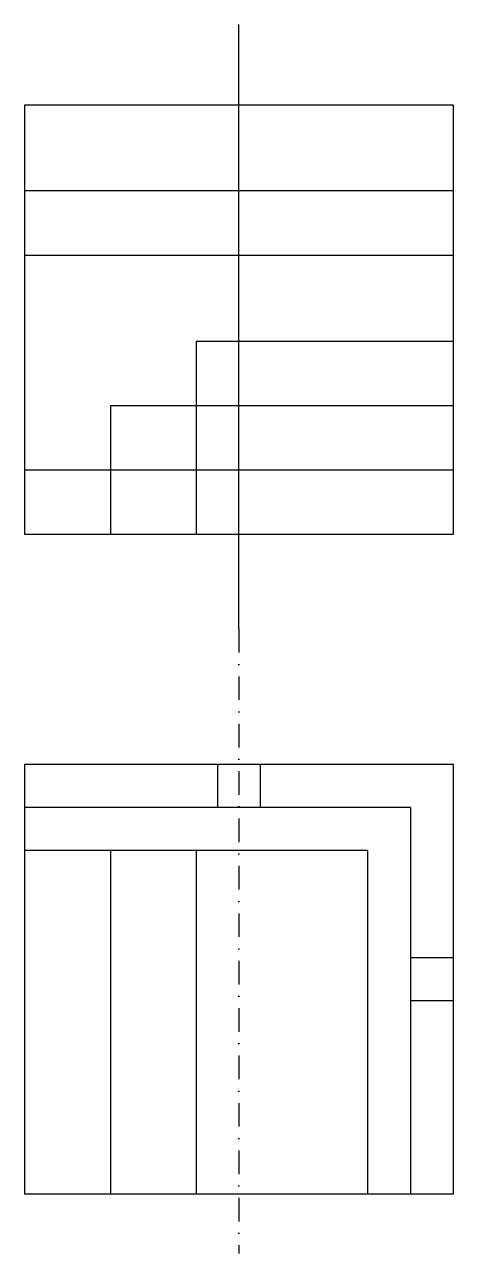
# Model space of a CAD drawing. Header units: inches. Extents: x 113 to 313, y 85 to 658.
import ezdxf

# ---------------------------------------------------------------- set-up
doc = ezdxf.new("R2010")
doc.units = ezdxf.units.IN
doc.header["$MEASUREMENT"] = 0
doc.linetypes.add('DASHDOT', pattern=[1, 0.5, -0.25, 0, -0.25])

msp = doc.modelspace()

# ---------------------------------------------------------------- linework, layer by layer
for p, q in [((212.83, 375.79), (212.83, 657.55)), ((312.83, 619.98), (112.83, 619.98)), ((112.83, 619.98), (112.83, 419.98)), ((312.83, 419.98), (312.83, 619.98)), ((312.83, 579.98), (112.83, 579.98)), ((112.83, 549.98), (312.83, 549.98)), ((192.83, 509.98), (312.83, 509.98)), ((192.83, 509.98), (192.83, 419.98)), ((152.83, 479.98), (312.83, 479.98)), ((152.83, 479.98), (152.83, 419.98)), ((112.83, 449.98), (312.83, 449.98)), ((112.83, 419.98), (312.83, 419.98)), ((312.83, 312.53), (112.83, 312.53)), ((112.83, 312.53), (112.83, 112.53)), ((202.83, 312.53), (202.83, 292.53)), ((222.83, 292.53), (222.83, 312.53)), ((312.83, 112.53), (312.83, 312.53)), ((292.83, 292.53), (112.83, 292.53)), ((292.83, 292.53), (292.83, 112.53)), ((272.83, 272.53), (112.83, 272.53)), ((152.83, 272.53), (152.83, 112.53)), ((192.83, 272.53), (192.83, 112.53)), ((272.83, 272.53), (272.83, 112.53)), ((312.83, 222.53), (292.83, 222.53)), ((292.83, 202.53), (312.83, 202.53)), ((112.83, 112.53), (112.83, 112.53)), ((112.83, 112.53), (312.83, 112.53))]:
    msp.add_line(p, q)
at = {"linetype": 'DASHDOT', "ltscale": 22}
msp.add_line((212.83, 375.79), (212.83, 84.67), dxfattribs=at)

doc.saveas('drawing.dxf')
